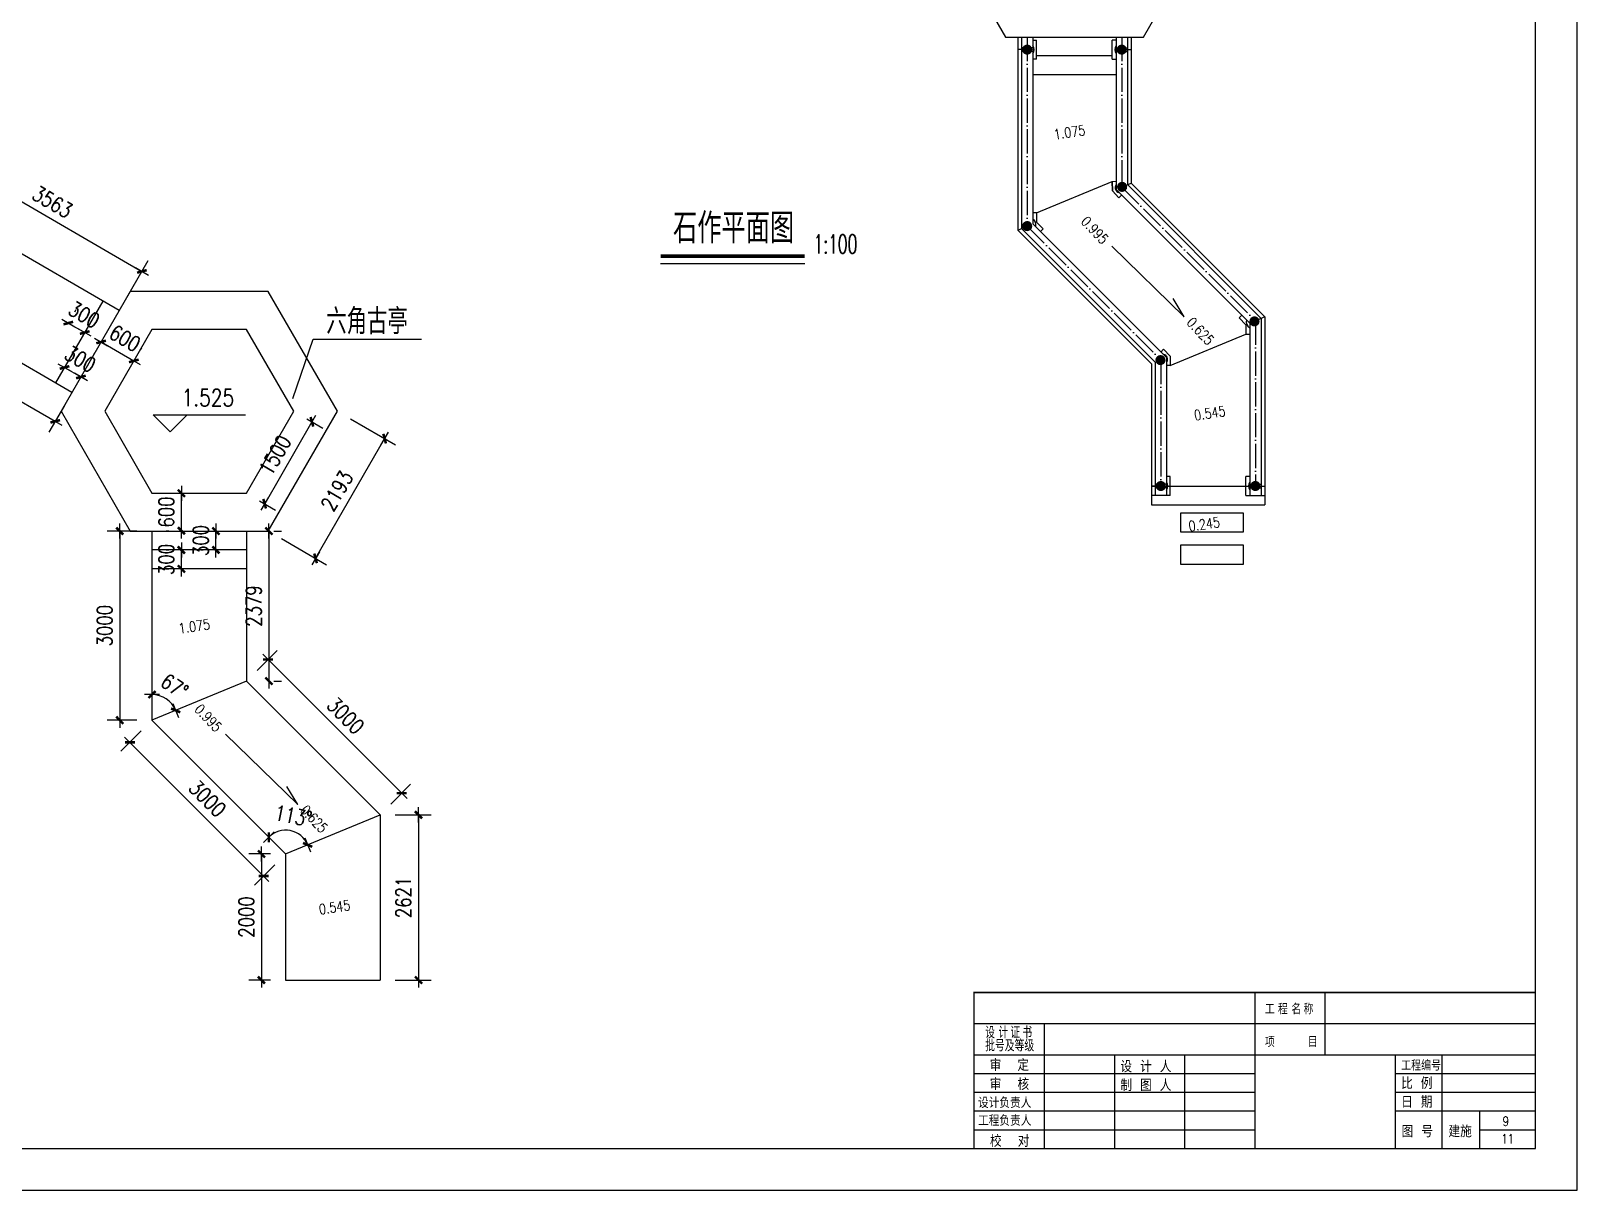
# Model space of a CAD drawing. Extents: x 1035948 to 1665131, y -158296 to 142149.
# Drawn here: x 1080776 to 1105311, y -96352 to -77969 of the extents above; entities that cross this region are included whole.
import ezdxf
from ezdxf.enums import TextEntityAlignment as Align

# ---------------------------------------------------------------- set-up
doc = ezdxf.new("R2010")
doc.units = 0
doc.header["$LTSCALE"] = 200
doc.header["$MEASUREMENT"] = 0
doc.linetypes.add('ACAD_ISO04W100', pattern=[30.5, 24, -3, 0.5, -3])
doc.layers.get('0').update_dxf_attribs({"linetype": 'CONTINUOUS'})
doc.layers.get('DEFPOINTS').update_dxf_attribs({"linetype": 'CONTINUOUS'})
for name, color, linetype in [('COLUMN', 7, 'CONTINUOUS'), ('DOTE', 1, 'CONTINUOUS'), ('PUB_DIM', 3, 'CONTINUOUS'), ('PUB_TEXT', 7, 'CONTINUOUS'), ('WLL1', 7, 'CONTINUOUS')]:
    doc.layers.add(name, color=color, linetype=linetype)
doc.styles.add('_HZTXT', font='txt.shx', dxfattribs={"width": 0.8, "bigfont": 'hztxt.shx'})
doc.styles.add('_SIMPLEX', font='SIMPLEX.shx', dxfattribs={"width": 0.6})
doc.styles.add('DIM_FONT', font='SIMPLEX.shx', dxfattribs={"width": 0.8})
doc.styles.add('HZ', font='simplex.shx', dxfattribs={"bigfont": 'hztxt.shx'})
doc.dimstyles.new('DIMN80', dxfattribs={"dimscale": 0.8, "dimtxt": 300, "dimasz": 1, "dimexe": 250, "dimexo": 300, "dimgap": 150, "dimtad": 1, "dimdec": 0, "dimzin": 0, "dimdsep": 46, "dimtxsty": 'DIM_FONT', "dimblk": '_DIMX', "dimcen": 0.09, "dimclrt": 7, "dimadec": 0, "dimazin": 0, "dimtfac": 1, "dimtdec": 0, "dimtix": 1, "dimtmove": 2, "dimatfit": 3, "dimldrblk": '_DIMX', "dimfxl": 0, "dimtolj": 1, "dimtzin": 0, "dimarcsym": 0})

# ---------------------------------------------------------------- blocks, each defined once
blk = doc.blocks.new('_DIMX')
blk.add_line((-150, 0), (150, 0))
at = {"const_width": 50}
blk.add_lwpolyline([(-70, -70), (70, 70)], dxfattribs=at)
blk = doc.blocks.new('*D334')
at = {"color": 0, "linetype": 'ByBlock'}
for p, q in [((1607094, -22457), (1607433, -21872)), ((1607334, -22045), (1610414, -23832)), ((1610176, -24245), (1610515, -23660))]:
    blk.add_line(p, q, dxfattribs=at)
at = {"layer": 'DEFPOINTS', "color": 0, "linetype": 'ByBlock'}
for p in [(1606974, -22664), (1610415, -23833), (1610056, -24452)]:
    blk.add_point(p, dxfattribs=at)
at = {"color": 0, "linetype": 'ByBlock', "xscale": 0.8, "yscale": 0.8, "zscale": 0.8}
for p, rotation in [((1607333, -22045), 149.8814068940463), ((1610415, -23833), 329.8814068940463)]:
    blk.add_blockref('_DIMX', p, dxfattribs=dict(at, rotation=rotation))
at = {"color": 7, "linetype": 'ByBlock', "insert": (1608995, -22731), "char_height": 240, "attachment_point": 5, "rotation": 329.8814, "style": 'DIM_FONT'}
blk.add_mtext('\\A1;3563', dxfattribs=at)
blk = doc.blocks.new('*D340')
at = {"color": 0, "linetype": 'ByBlock'}
for p, q in [((1614436, -32451), (1615005, -32451)), ((1614805, -32452), (1614805, -35071)), ((1614436, -35072), (1615005, -35072))]:
    blk.add_line(p, q, dxfattribs=at)
at = {"layer": 'DEFPOINTS', "color": 0, "linetype": 'ByBlock'}
for p in [(1614196, -32451), (1614196, -35072), (1614805, -35072)]:
    blk.add_point(p, dxfattribs=at)
at = {"color": 0, "linetype": 'ByBlock', "xscale": 0.8, "yscale": 0.8, "zscale": 0.8}
for p, rotation in [((1614805, -32451), 90), ((1614805, -35072), 270)]:
    blk.add_blockref('_DIMX', p, dxfattribs=dict(at, rotation=rotation))
at = {"color": 7, "linetype": 'ByBlock', "insert": (1614565, -33762), "char_height": 240, "attachment_point": 5, "rotation": 90, "style": 'DIM_FONT'}
blk.add_mtext('\\A1;2621', dxfattribs=at)
blk = doc.blocks.new('*D337')
at = {"color": 0, "linetype": 'ByBlock'}
for p, q in [((1612456, -33072), (1612113, -33072)), ((1612313, -33073), (1612313, -35071)), ((1612456, -35072), (1612113, -35072))]:
    blk.add_line(p, q, dxfattribs=at)
at = {"layer": 'DEFPOINTS', "color": 0, "linetype": 'ByBlock'}
for p in [(1612696, -33072), (1612313, -35072), (1612696, -35072)]:
    blk.add_point(p, dxfattribs=at)
at = {"color": 0, "linetype": 'ByBlock', "xscale": 0.8, "yscale": 0.8, "zscale": 0.8}
for p, rotation in [((1612313, -33072), 90), ((1612313, -35072), 270)]:
    blk.add_blockref('_DIMX', p, dxfattribs=dict(at, rotation=rotation))
at = {"color": 7, "linetype": 'ByBlock', "insert": (1612073, -34072), "char_height": 240, "attachment_point": 5, "rotation": 90, "style": 'DIM_FONT'}
blk.add_mtext('\\A1;2000', dxfattribs=at)
blk = doc.blocks.new('*D336')
at = {"color": 0, "linetype": 'ByBlock'}
for p, q in [((1610405, -31121), (1610083, -31443)), ((1610225, -31302), (1612345, -33423)), ((1612527, -33242), (1612204, -33565))]:
    blk.add_line(p, q, dxfattribs=at)
at = {"layer": 'DEFPOINTS', "color": 0, "linetype": 'ByBlock'}
for p in [(1610575, -30951), (1612696, -33072), (1612345, -33423)]:
    blk.add_point(p, dxfattribs=at)
at = {"color": 0, "linetype": 'ByBlock', "xscale": 0.8, "yscale": 0.8, "zscale": 0.8}
for p, rotation in [((1610224, -31302), 134.9999999999985), ((1612345, -33423), 314.9999999999985)]:
    blk.add_blockref('_DIMX', p, dxfattribs=dict(at, rotation=rotation))
at = {"color": 7, "linetype": 'ByBlock', "insert": (1611455, -32193), "char_height": 240, "attachment_point": 5, "rotation": 315, "style": 'DIM_FONT'}
blk.add_mtext('\\A1;3000', dxfattribs=at)
blk = doc.blocks.new('*D324')
at = {"color": 0, "linetype": 'ByBlock'}
for p, q in [((1606591, -24452), (1606344, -24877)), ((1606445, -24704), (1609038, -26210)), ((1609185, -25959), (1608939, -26383))]:
    blk.add_line(p, q, dxfattribs=at)
at = {"layer": 'DEFPOINTS', "color": 0, "linetype": 'ByBlock'}
for p in [(1606711, -24245), (1609306, -25751), (1609039, -26211)]:
    blk.add_point(p, dxfattribs=at)
at = {"color": 0, "linetype": 'ByBlock', "xscale": 0.8, "yscale": 0.8, "zscale": 0.8}
for p, rotation in [((1606444, -24704), 149.8611952464519), ((1609039, -26211), 329.8611952464519)]:
    blk.add_blockref('_DIMX', p, dxfattribs=dict(at, rotation=rotation))
at = {"color": 7, "linetype": 'ByBlock', "insert": (1607862, -25250), "char_height": 240, "attachment_point": 5, "rotation": 329.8612, "style": 'DIM_FONT'}
blk.add_mtext('\\A1;3000', dxfattribs=at)
blk = doc.blocks.new('_YZH')
for points in [[(-0.47, 0.19), (0.5, 0), (-0.5, 0), (-0.47, -0.19)], [(-0.19, 0.47), (0.5, 0), (-0.36, 0.36), (-0.47, 0.19)], [(0.19, 0.47), (0.5, 0), (0, 0.5), (-0.19, 0.47)], [(0.47, 0.19), (0.5, 0), (0.36, 0.36), (0.19, 0.47)], [(-0.47, -0.19), (0.5, 0), (-0.36, -0.36), (-0.19, -0.47)], [(-0.19, -0.47), (0.5, 0), (0, -0.5), (0.19, -0.47)], [(0.19, -0.47), (0.5, 0), (0.36, -0.36), (0.47, -0.19)]]:
    blk.add_solid(points)
blk = doc.blocks.new('*D343')
at = {"color": 0, "linetype": 'ByBlock'}
blk.add_arc((1612696, -33072), 377, 22.6215, 134.8785, dxfattribs=at)
at = {"layer": 'DEFPOINTS', "color": 0, "linetype": 'ByBlock'}
for p in [(1610575, -30951), (1614196, -32451), (1612885, -32746), (1612696, -33072), (1612696, -33072)]:
    blk.add_point(p, dxfattribs=at)
at = {"color": 0, "linetype": 'ByBlock', "xscale": 0.8, "yscale": 0.8, "zscale": 0.8}
for p, rotation in [((1612430, -32806), 224.9392304504842), ((1613045, -32928), 292.560769549514)]:
    blk.add_blockref('_DIMX', p, dxfattribs=dict(at, rotation=rotation))
at = {"color": 7, "linetype": 'ByBlock', "insert": (1612817, -32467), "char_height": 240, "attachment_point": 5, "rotation": 348.75, "style": 'DIM_FONT'}
blk.add_mtext('\\A1;113°', dxfattribs=at)
blk = doc.blocks.new('*D342')
at = {"color": 0, "linetype": 'ByBlock'}
blk.add_arc((1610575, -30951), 407, 22.6126, 89.8874, dxfattribs=at)
at = {"layer": 'DEFPOINTS', "color": 0, "linetype": 'ByBlock'}
for p in [(1610575, -27951), (1612075, -30330), (1610863, -30663), (1610575, -30951), (1610575, -30951)]:
    blk.add_point(p, dxfattribs=at)
at = {"color": 0, "linetype": 'ByBlock', "xscale": 0.8, "yscale": 0.8, "zscale": 0.8}
for p, rotation in [((1610575, -30544), 179.9436795589485), ((1610951, -30795), 292.5563204410557)]:
    blk.add_blockref('_DIMX', p, dxfattribs=dict(at, rotation=rotation))
at = {"color": 7, "linetype": 'ByBlock', "insert": (1610934, -30413), "char_height": 240, "attachment_point": 5, "rotation": 326.25, "style": 'DIM_FONT'}
blk.add_mtext('\\A1;67°', dxfattribs=at)
blk = doc.blocks.new('*D339')
at = {"color": 0, "linetype": 'ByBlock'}
for p, q in [((1612245, -30160), (1612559, -29846)), ((1612418, -29988), (1614538, -32108)), ((1614366, -32281), (1614680, -31967))]:
    blk.add_line(p, q, dxfattribs=at)
at = {"layer": 'DEFPOINTS', "color": 0, "linetype": 'ByBlock'}
for p in [(1612075, -30330), (1614539, -32108), (1614196, -32451)]:
    blk.add_point(p, dxfattribs=at)
at = {"color": 0, "linetype": 'ByBlock', "xscale": 0.8, "yscale": 0.8, "zscale": 0.8}
for p, rotation in [((1612418, -29987), 135.0000000000032), ((1614539, -32108), 315.0000000000032)]:
    blk.add_blockref('_DIMX', p, dxfattribs=dict(at, rotation=rotation))
at = {"color": 7, "linetype": 'ByBlock', "insert": (1613648, -30878), "char_height": 240, "attachment_point": 5, "rotation": 315, "style": 'DIM_FONT'}
blk.add_mtext('\\A1;3000', dxfattribs=at)
blk = doc.blocks.new('*D338')
at = {"color": 0, "linetype": 'ByBlock'}
for p, q in [((1612236, -27952), (1612236, -30329)), ((1612315, -27951), (1612436, -27951)), ((1612315, -30330), (1612436, -30330))]:
    blk.add_line(p, q, dxfattribs=at)
at = {"layer": 'DEFPOINTS', "color": 0, "linetype": 'ByBlock'}
for p in [(1612075, -27951), (1612075, -30330), (1612236, -30330)]:
    blk.add_point(p, dxfattribs=at)
at = {"color": 0, "linetype": 'ByBlock', "xscale": 0.8, "yscale": 0.8, "zscale": 0.8}
for p, rotation in [((1612236, -27951), 90), ((1612236, -30330), 270)]:
    blk.add_blockref('_DIMX', p, dxfattribs=dict(at, rotation=rotation))
at = {"color": 7, "linetype": 'ByBlock', "insert": (1611996, -29140), "char_height": 240, "attachment_point": 5, "rotation": 90, "style": 'DIM_FONT'}
blk.add_mtext('\\A1;2379', dxfattribs=at)
blk = doc.blocks.new('*D335')
at = {"color": 0, "linetype": 'ByBlock'}
for p, q in [((1610335, -27951), (1609864, -27951)), ((1610064, -27952), (1610064, -30950)), ((1610335, -30951), (1609864, -30951))]:
    blk.add_line(p, q, dxfattribs=at)
at = {"layer": 'DEFPOINTS', "color": 0, "linetype": 'ByBlock'}
for p in [(1610575, -27951), (1610064, -30951), (1610575, -30951)]:
    blk.add_point(p, dxfattribs=at)
at = {"color": 0, "linetype": 'ByBlock', "xscale": 0.8, "yscale": 0.8, "zscale": 0.8}
for p, rotation in [((1610064, -27951), 90), ((1610064, -30951), 270)]:
    blk.add_blockref('_DIMX', p, dxfattribs=dict(at, rotation=rotation))
at = {"color": 7, "linetype": 'ByBlock', "insert": (1609824, -29451), "char_height": 240, "attachment_point": 5, "rotation": 90, "style": 'DIM_FONT'}
blk.add_mtext('\\A1;3000', dxfattribs=at)
blk = doc.blocks.new('*D330')
at = {"color": 0, "linetype": 'ByBlock'}
for p, q in [((1610802, -27351), (1610842, -27351)), ((1611042, -27350), (1611042, -27349)), ((1611042, -27947), (1611042, -27351)), ((1610802, -27947), (1610842, -27947)), ((1611042, -27948), (1611042, -27948))]:
    blk.add_line(p, q, dxfattribs=at)
at = {"layer": 'DEFPOINTS', "color": 0, "linetype": 'ByBlock'}
for p in [(1611042, -27351), (1611042, -27351), (1611042, -27947)]:
    blk.add_point(p, dxfattribs=at)
at = {"color": 0, "linetype": 'ByBlock', "xscale": 0.8, "yscale": 0.8, "zscale": 0.8}
for p, rotation in [((1611042, -27351), 270), ((1611042, -27947), 90)]:
    blk.add_blockref('_DIMX', p, dxfattribs=dict(at, rotation=rotation))
at = {"color": 7, "linetype": 'ByBlock', "insert": (1610802, -27649), "char_height": 240, "attachment_point": 5, "rotation": 90, "style": 'DIM_FONT'}
blk.add_mtext('\\A1;600', dxfattribs=at)
blk = doc.blocks.new('*D329')
at = {"color": 0, "linetype": 'ByBlock'}
for p, q in [((1610679, -27951), (1610719, -27951)), ((1610919, -27950), (1610919, -27949)), ((1610919, -28251), (1610919, -27951)), ((1610679, -28251), (1610719, -28251)), ((1610919, -28252), (1610919, -28252))]:
    blk.add_line(p, q, dxfattribs=at)
at = {"layer": 'DEFPOINTS', "color": 0, "linetype": 'ByBlock'}
for p in [(1610919, -27951), (1610919, -27951), (1610919, -28251)]:
    blk.add_point(p, dxfattribs=at)
at = {"color": 0, "linetype": 'ByBlock', "xscale": 0.8, "yscale": 0.8, "zscale": 0.8}
for p, rotation in [((1610919, -27951), 270), ((1610919, -28251), 90)]:
    blk.add_blockref('_DIMX', p, dxfattribs=dict(at, rotation=rotation))
at = {"color": 7, "linetype": 'ByBlock', "insert": (1610679, -28101), "char_height": 240, "attachment_point": 5, "rotation": 90, "style": 'DIM_FONT'}
blk.add_mtext('\\A1;300', dxfattribs=at)
blk = doc.blocks.new('*D328')
at = {"color": 0, "linetype": 'ByBlock'}
for p, q in [((1610679, -28251), (1610719, -28251)), ((1610919, -28250), (1610919, -28249)), ((1610919, -28551), (1610919, -28251)), ((1610679, -28551), (1610719, -28551)), ((1610919, -28552), (1610919, -28552))]:
    blk.add_line(p, q, dxfattribs=at)
at = {"layer": 'DEFPOINTS', "color": 0, "linetype": 'ByBlock'}
for p in [(1610919, -28251), (1610919, -28251), (1610919, -28551)]:
    blk.add_point(p, dxfattribs=at)
at = {"color": 0, "linetype": 'ByBlock', "xscale": 0.8, "yscale": 0.8, "zscale": 0.8}
for p, rotation in [((1610919, -28251), 270), ((1610919, -28551), 90)]:
    blk.add_blockref('_DIMX', p, dxfattribs=dict(at, rotation=rotation))
at = {"color": 7, "linetype": 'ByBlock', "insert": (1610679, -28401), "char_height": 240, "attachment_point": 5, "rotation": 90, "style": 'DIM_FONT'}
blk.add_mtext('\\A1;300', dxfattribs=at)
blk = doc.blocks.new('*D327')
at = {"color": 0, "linetype": 'ByBlock'}
for p, q in [((1609281, -24594), (1609261, -24629)), ((1609541, -24744), (1609521, -24779)), ((1609161, -24801), (1609160, -24801)), ((1609161, -24802), (1609421, -24952)), ((1609422, -24952), (1609422, -24953))]:
    blk.add_line(p, q, dxfattribs=at)
at = {"layer": 'DEFPOINTS', "color": 0, "linetype": 'ByBlock'}
for p in [(1609161, -24802), (1609421, -24952), (1609421, -24952)]:
    blk.add_point(p, dxfattribs=at)
at = {"color": 0, "linetype": 'ByBlock', "xscale": 0.8, "yscale": 0.8, "zscale": 0.8}
for p, rotation in [((1609161, -24802), 330.0000000000043), ((1609421, -24952), 150.0000000000043)]:
    blk.add_blockref('_DIMX', p, dxfattribs=dict(at, rotation=rotation))
at = {"color": 7, "linetype": 'ByBlock', "insert": (1609411, -24669), "char_height": 240, "attachment_point": 5, "rotation": 330, "style": 'DIM_FONT'}
blk.add_mtext('\\A1;300', dxfattribs=at)
blk = doc.blocks.new('*D326')
at = {"color": 0, "linetype": 'ByBlock'}
for p, q in [((1609680, -25101), (1609679, -25101)), ((1609681, -25102), (1610200, -25402)), ((1610320, -25194), (1610300, -25229)), ((1609561, -25310), (1609581, -25275)), ((1610201, -25402), (1610202, -25403))]:
    blk.add_line(p, q, dxfattribs=at)
at = {"layer": 'DEFPOINTS', "color": 0, "linetype": 'ByBlock'}
for p in [(1609681, -25102), (1610200, -25402), (1610200, -25402)]:
    blk.add_point(p, dxfattribs=at)
at = {"color": 0, "linetype": 'ByBlock', "xscale": 0.8, "yscale": 0.8, "zscale": 0.8}
for p, rotation in [((1609681, -25102), 330.0000000000057), ((1610200, -25402), 150.0000000000057)]:
    blk.add_blockref('_DIMX', p, dxfattribs=dict(at, rotation=rotation))
at = {"color": 7, "linetype": 'ByBlock', "insert": (1610060, -25044), "char_height": 240, "attachment_point": 5, "rotation": 330, "style": 'DIM_FONT'}
blk.add_mtext('\\A1;600', dxfattribs=at)
blk = doc.blocks.new('*D325')
at = {"color": 0, "linetype": 'ByBlock'}
for p, q in [((1609281, -24594), (1609261, -24629)), ((1609541, -24744), (1609521, -24779)), ((1609161, -24801), (1609160, -24801)), ((1609161, -24802), (1609421, -24952)), ((1609422, -24952), (1609422, -24953))]:
    blk.add_line(p, q, dxfattribs=at)
at = {"layer": 'DEFPOINTS', "color": 0, "linetype": 'ByBlock'}
for p in [(1609161, -24802), (1609421, -24952), (1609421, -24952)]:
    blk.add_point(p, dxfattribs=at)
at = {"color": 0, "linetype": 'ByBlock', "xscale": 0.8, "yscale": 0.8, "zscale": 0.8}
for p, rotation in [((1609161, -24802), 330.0000000000043), ((1609421, -24952), 150.0000000000043)]:
    blk.add_blockref('_DIMX', p, dxfattribs=dict(at, rotation=rotation))
at = {"color": 7, "linetype": 'ByBlock', "insert": (1609411, -24669), "char_height": 240, "attachment_point": 5, "rotation": 330, "style": 'DIM_FONT'}
blk.add_mtext('\\A1;300', dxfattribs=at)
blk = doc.blocks.new('*D320')
at = {"color": 0, "linetype": 'ByBlock'}
for p, q in [((1613113, -26219), (1612364, -27517)), ((1613033, -26172), (1613287, -26318)), ((1612283, -27471), (1612537, -27617))]:
    blk.add_line(p, q, dxfattribs=at)
at = {"layer": 'DEFPOINTS', "color": 0, "linetype": 'ByBlock'}
for p in [(1612825, -26052), (1612075, -27351), (1612363, -27517)]:
    blk.add_point(p, dxfattribs=at)
at = {"color": 0, "linetype": 'ByBlock', "xscale": 0.8, "yscale": 0.8, "zscale": 0.8}
for p, rotation in [((1613113, -26218), 59.99999999998987), ((1612363, -27517), 239.9999999999899)]:
    blk.add_blockref('_DIMX', p, dxfattribs=dict(at, rotation=rotation))
at = {"color": 7, "linetype": 'ByBlock', "insert": (1612530, -26748), "char_height": 240, "attachment_point": 5, "rotation": 60, "style": 'DIM_FONT'}
blk.add_mtext('\\A1;1500', dxfattribs=at)
blk = doc.blocks.new('*D319')
at = {"color": 0, "linetype": 'ByBlock'}
for p, q in [((1613726, -26172), (1614440, -26585)), ((1614267, -26485), (1613171, -28383)), ((1612629, -28071), (1613344, -28484))]:
    blk.add_line(p, q, dxfattribs=at)
at = {"layer": 'DEFPOINTS', "color": 0, "linetype": 'ByBlock'}
for p in [(1613518, -26052), (1612421, -27951), (1613171, -28384)]:
    blk.add_point(p, dxfattribs=at)
at = {"color": 0, "linetype": 'ByBlock', "xscale": 0.8, "yscale": 0.8, "zscale": 0.8}
for p, rotation in [((1614267, -26485), 59.99999999998867), ((1613171, -28384), 239.9999999999887)]:
    blk.add_blockref('_DIMX', p, dxfattribs=dict(at, rotation=rotation))
at = {"color": 7, "linetype": 'ByBlock', "insert": (1613511, -27314), "char_height": 240, "attachment_point": 5, "rotation": 60, "style": 'DIM_FONT'}
blk.add_mtext('\\A1;2193', dxfattribs=at)

msp = doc.modelspace()

# ---------------------------------------------------------------- linework, layer by layer
for p, q in [((1096435.26788, -78065.0186), (1096435.26788, -81127.41064)), ((1096585.26788, -78265.2786), (1096435.26788, -78265.2786)), ((1096675.04576, -78235.2786), (1096495.04576, -78235.2786)), ((1096495.26788, -78065.0186), (1096495.26788, -81102.55782)), ((1096675.04576, -78115.2786), (1096735.04576, -78115.2786)), ((1096675.26788, -78065.0186), (1096675.26788, -81027.99938)), ((1096735.04576, -78415.2786), (1096735.04576, -78115.2786)), ((1097995.48999, -78115.2786), (1097935.48999, -78115.2786)), ((1097935.48999, -78415.2786), (1097935.48999, -78115.2786)), ((1097995.26788, -78065.0186), (1097995.26788, -80481.23748)), ((1097995.48999, -78235.2786), (1098175.48999, -78235.2786)), ((1098085.26788, -78265.2786), (1098235.26788, -78265.2786)), ((1098175.26788, -78065.0186), (1098175.26788, -80406.67904)), ((1098235.26788, -78065.0186), (1098235.26788, -80381.82622)), ((1096675.04576, -78295.2786), (1096495.04576, -78295.2786)), ((1096735.04576, -78415.2786), (1096675.26788, -78415.2786)), ((1097935.48999, -78365.0186), (1096735.04576, -78365.0186)), ((1097935.48999, -78415.2786), (1097995.26788, -78415.2786)), ((1097995.48999, -78295.2786), (1098175.48999, -78295.2786)), ((1097995.26788, -78665.0186), (1096675.26788, -78665.0186)), ((1096735.26788, -80853.14657), (1097932.29594, -80355.44849)), ((1097932.29594, -80355.44849), (1097992.26649, -80353.56885)), ((1097936.99506, -80505.37487), (1097932.29594, -80355.44849)), ((1097932.29594, -80355.44849), (1097936.99506, -80505.37487)), ((1098175.26788, -80406.67904), (1100296.58822, -82527.99938)), ((1098235.26788, -80381.82622), (1100356.58822, -82503.14657)), ((1097936.99506, -80505.37487), (1098039.68624, -80614.71161)), ((1098039.68624, -80614.71161), (1097936.99506, -80505.37487)), ((1097995.26788, -80481.23748), (1100116.58822, -82602.55782)), ((1098039.68624, -80614.71161), (1098083.42094, -80573.63514)), ((1096735.26788, -80853.14657), (1096675.26788, -80853.14657)), ((1096735.26788, -80853.14657), (1096735.26788, -81003.14657)), ((1096435.26788, -81127.41064), (1096585.26788, -81065.2786)), ((1096435.26788, -81127.41064), (1098556.58822, -83248.73098)), ((1096495.26788, -81102.55782), (1098616.58822, -83223.87817)), ((1096675.26788, -81027.99938), (1098796.58822, -83149.31973)), ((1096735.26788, -81003.14657), (1096841.3339, -81109.21259)), ((1096841.3339, -81109.21259), (1096798.90749, -81151.63899)), ((1099950.52221, -82521.34462), (1099992.94861, -82478.91821)), ((1100056.58822, -82627.41064), (1099950.52221, -82521.34462)), ((1100056.58822, -82627.41064), (1099950.52221, -82521.34462)), ((1100056.58822, -82627.41064), (1100056.58822, -82777.41064)), ((1100056.58822, -82627.41064), (1100056.58822, -82777.41064)), ((1100116.58822, -82602.55782), (1100116.58822, -85336.14657)), ((1100356.58822, -82503.14657), (1100174.59776, -82582.8522)), ((1100296.58822, -82527.99938), (1100296.58822, -85336.14657)), ((1100356.58822, -82503.14657), (1100356.58822, -85486.14657)), ((1098856.58822, -83274.46691), (1100056.58822, -82777.41064)), ((1100056.58822, -82777.41064), (1100116.58822, -82777.41064)), ((1098750.52221, -83018.40089), (1098708.0958, -83060.8273)), ((1098750.52221, -83018.40089), (1098856.58822, -83124.46691)), ((1098796.58822, -83149.31973), (1098796.58822, -85336.14657)), ((1098856.58822, -83124.46691), (1098856.58822, -83274.46691)), ((1098856.58822, -83124.46691), (1098856.58822, -83274.46691)), ((1098556.58822, -83248.73098), (1098556.58822, -85486.14657)), ((1098616.58822, -83223.87817), (1098616.58822, -85336.14657)), ((1098856.58822, -83274.46691), (1098796.58822, -83274.46691)), ((1098856.36611, -85036.14657), (1098796.58822, -85036.14657)), ((1098856.36611, -85336.14657), (1098856.36611, -85036.14657)), ((1100056.81034, -85336.14657), (1100056.81034, -85036.14657)), ((1100116.81034, -85036.14657), (1100056.81034, -85036.14657)), ((1098706.58822, -85186.14657), (1098556.58822, -85186.14657)), ((1098856.36611, -85336.14657), (1098556.58822, -85336.14657)), ((1098796.36611, -85156.14657), (1098616.36611, -85156.14657)), ((1098796.36611, -85216.14657), (1098616.36611, -85216.14657)), ((1100056.81034, -85336.14657), (1100356.58822, -85336.14657)), ((1100116.81034, -85156.14657), (1100296.81034, -85156.14657)), ((1100116.81034, -85216.14657), (1100296.81034, -85216.14657)), ((1100206.58822, -85186.14657), (1100356.58822, -85186.14657)), ((1084196.8236, -86200.75768), (1082696.8236, -86200.75768)), ((1084196.8236, -86500.75768), (1082696.8236, -86500.75768)), ((1100196.28755, -93217.42878), (1100196.28755, -95692.42878)), ((1101310.03755, -93217.42878), (1101310.03755, -94207.42878)), ((1095741.28755, -93712.42878), (1104651.28755, -93712.42878)), ((1096855.03755, -93712.42878), (1096855.03755, -95692.42878)), ((1095741.28755, -94207.42878), (1104651.28755, -94207.42878)), ((1097968.78755, -94207.42878), (1097968.78755, -95692.42878)), ((1099082.53755, -94207.42878), (1099082.53755, -95692.42878)), ((1102423.78755, -94207.42878), (1102423.78755, -95692.42878)), ((1103166.28755, -94207.42878), (1103166.28755, -95692.42878)), ((1095741.28755, -94504.42878), (1100196.28755, -94504.42878)), ((1102423.78755, -94504.42878), (1104651.28755, -94504.42878)), ((1095741.28755, -94801.42878), (1100196.28755, -94801.42878)), ((1102423.78755, -94801.42878), (1104651.28755, -94801.42878)), ((1095741.28755, -95098.42878), (1100196.28755, -95098.42878)), ((1102423.78755, -95098.42878), (1104651.28755, -95098.42878)), ((1103760.28755, -95098.42878), (1103760.28755, -95692.42878)), ((1095741.28755, -95395.42878), (1100196.28755, -95395.42878)), ((1103760.28755, -95395.42878), (1104651.28755, -95395.42878))]:
    msp.add_line(p, q)
at = {"color": 151}
msp.add_lwpolyline([(1105311.28755, -96352.42878), (1105311.28755, -68632.42878), (1066107.28755, -68632.42878), (1066107.28755, -96352.42878)], close=True, dxfattribs=at)
at = {"color": 5}
msp.add_lwpolyline([(1104651.28755, -95692.42878), (1104651.28755, -69292.42878), (1067427.28755, -69292.42878), (1067427.28755, -95692.42878)], close=True, dxfattribs=at)
for points in [[(1096238.85772, -74266.94239), (1095142.44756, -76165.9805), (1096238.85772, -78065.0186), (1098431.67804, -78065.0186), (1099528.0882, -76165.9805), (1098431.67804, -74266.94239)], [(1082350.41344, -82102.68147), (1081254.00328, -84001.71957), (1082350.41344, -85900.75768), (1084543.23376, -85900.75768), (1085639.64392, -84001.71957), (1084543.23376, -82102.68147)], [(1082696.8236, -82702.68147), (1081946.8236, -84001.71957), (1082696.8236, -85300.75768), (1084196.8236, -85300.75768), (1084946.8236, -84001.71957), (1084196.8236, -82702.68147)]]:
    msp.add_lwpolyline(points, close=True)
at = {"const_width": 24.75}
msp.add_lwpolyline([(1095741.28755, -95692.42878), (1095741.28755, -93217.42878), (1104651.28755, -93217.42878)], dxfattribs=at)
at = {"layer": 'DOTE', "linetype": 'ACAD_ISO04W100', "ltscale": 0.08}
for p, q in [((1096585.26788, -78065.0186), (1096585.26788, -81065.2786)), ((1098085.26788, -78065.0186), (1098085.26788, -80443.95826)), ((1098085.26788, -80443.95826), (1100206.58822, -82565.2786)), ((1096585.26788, -81065.2786), (1098706.58822, -83186.59895)), ((1100206.58822, -82565.2786), (1100206.58822, -85186.14657)), ((1098706.58822, -83186.59895), (1098706.58822, -85186.14657))]:
    msp.add_line(p, q, dxfattribs=at)
at = {"layer": 'PUB_DIM'}
for p, q in [((1082714.61825, -84055.14793, -22546.75648), (1083254.61825, -84055.14793, -22546.75648)), ((1082984.61825, -84325.14793, -22546.75648), (1082714.61825, -84055.14793, -22546.75648)), ((1083254.61825, -84055.14793, -22546.75648), (1082984.61825, -84325.14793, -22546.75648)), ((1082984.61825, -84055.14793, -22546.75648), (1084182.90397, -84055.14793, -22546.75648))]:
    msp.add_line(p, q, dxfattribs=at)
at = {"layer": 'PUB_TEXT'}
for p, q in [((1084934.36023, -83795.66652, -22546.75648), (1085256.84275, -82856.31882, -22546.75648)), ((1085256.84275, -82856.31882, -22546.75648), (1086974.45151, -82856.31882, -22546.75648))]:
    msp.add_line(p, q, dxfattribs=at)
at = {"layer": 'WLL1', "ltscale": 0.05}
msp.add_line((1098064.35017, -80452.62266), (1098235.26788, -80381.82622), dxfattribs=at)
at = {"layer": 'WLL1'}
for p, q in [((1082177.49635, -82402.18394), (1079095.51116, -80614.28315)), ((1097928.47159, -81384.42472), (1099077.88124, -82501.39318)), ((1097928.47159, -81384.42472), (1099077.88124, -82501.39318)), ((1090767.32858, -81658.89809), (1093056.12614, -81658.89809)), ((1081427.54982, -83701.1299), (1078832.90711, -82194.71943)), ((1099077.88124, -82501.39318), (1098901.37806, -82214.32586)), ((1099077.88124, -82501.39318), (1098901.37806, -82214.32586)), ((1098556.58822, -85186.14657), (1100356.58822, -85186.14657)), ((1098556.58822, -85486.14657), (1100356.58822, -85486.14657)), ((1082696.8236, -85900.75768), (1082696.8236, -88901.01768)), ((1084196.8236, -85900.75768), (1084196.8236, -88279.69734)), ((1084196.8236, -88279.69734), (1082696.8236, -88901.01768)), ((1084196.8236, -88279.69734), (1086318.14394, -90401.01768)), ((1082696.8236, -88901.01768), (1084818.14394, -91022.33802)), ((1083861.78688, -89121.28112), (1085011.19652, -90238.24958)), ((1085011.19652, -90238.24958), (1084834.69334, -89951.18226)), ((1084818.14394, -91022.33802), (1086318.14394, -90401.01768)), ((1086318.14394, -90401.01768), (1086318.14394, -93021.88565)), ((1084818.14394, -91022.33802), (1084818.14394, -93021.88565)), ((1084818.14394, -93021.88565), (1086318.14394, -93021.88565))]:
    msp.add_line(p, q, dxfattribs=at)
at = {"layer": 'WLL1', "const_width": 60}
msp.add_lwpolyline([(1090767.32858, -81540.32548), (1093056.12614, -81540.32548)], dxfattribs=at)
at = {"layer": 'WLL1'}
msp.add_lwpolyline([(1081917.90881, -82252.18798), (1081167.90881, -83551.22609)], dxfattribs=at)
for points in [[(1100017.34363, -85915.33854), (1100017.34363, -85615.33854), (1099017.34363, -85615.33854), (1099017.34363, -85915.33854)], [(1100017.34363, -86426.44148), (1100017.34363, -86126.44148), (1099017.34363, -86126.44148), (1099017.34363, -86426.44148)]]:
    msp.add_lwpolyline(points, close=True, dxfattribs=at)
for centre, radius, start, end in [((1096585.26788, -78265.2786), 110.00022, 324.702314001, 35.297685999), ((1098085.26788, -78265.2786), 110.00022, 144.702314001, 215.297685999), ((1098058.30823, -80455.12531), 78.07522, 148.001779567, 256.998220433), ((1096614.87237, -81042.56084), 110.00022, 345.38687617, 55.982248167), ((1100171.46021, -82581.66206), 110.00022, 164.147040202, 240.077030001), ((1098735.29932, -83174.70642), 78.07522, 328.001779567, 76.998220433), ((1098706.58822, -85186.14657), 110.00022, 324.702314001, 35.297685999), ((1100206.58822, -85186.14657), 110.00022, 144.702314001, 215.297685999)]:
    msp.add_arc(centre, radius, start, end, dxfattribs=at)

# ---------------------------------------------------------------- block references
at = {"layer": 'COLUMN', "yscale": 160, "zscale": 160}
for p, xscale, rotation in [((1096585.04576, -78265.2786), 160, 90.00000000002098), ((1098085.48999, -78265.2786), -160, 269.999999999979), ((1098091.22878, -80441.91814), -160, 292.5000000001369), ((1096584.89946, -81063.66203), -160, 110.6845621683453), ((1100191.76186, -82575.09674), 160, 294.3154378316547), ((1098700.54629, -83189.1016), 160, 112.5000000001024), ((1098706.36611, -85186.14657), 160, 90.00000000002098), ((1100206.81034, -85186.14657), -160, 269.999999999979)]:
    msp.add_blockref('_YZH', p, dxfattribs=dict(at, xscale=xscale, rotation=rotation))

# ---------------------------------------------------------------- texts
at = {"width": 0.8}
for s, height, style, p in [('工', 169.32966, '_HZTXT', (1100357.9995, -93564.82182)), ('程', 169.32966, '_HZTXT', (1100565.22854, -93564.82182)), ('名', 169.32966, '_HZTXT', (1100777.24318, -93564.82182)), ('称', 169.32966, '_HZTXT', (1100970.11943, -93564.82182)), ('批号及等级', 185.456295, '_HZTXT', (1095917.71412, -94153.12923)), ('设', 185.45629, '_HZTXT', (1095917.71391, -93945.62928)), ('计', 185.45629, '_HZTXT', (1096128.3711, -93945.62928)), ('证', 185.45629, '_HZTXT', (1096318.2641, -93945.62928)), ('书', 185.45629, '_HZTXT', (1096508.15711, -93945.62928)), ('项    目', 169.329657, '_HZTXT', (1100357.9995, -94085.9718)), ('9', 148.5, 'HZ', (1104129.42917, -95335.66484)), ('11', 148.5, 'HZ', (1104107.17526, -95613.30814))]:
    msp.add_text(s, height=height, dxfattribs=dict(at, style=style)).set_placement(p)
at = {"style": 'HZ'}
for s, height, p in [('审  定', 185.456295, (1095990.38812, -94464.37925)), ('设 计 人', 185.456295, (1098063.56637, -94485.83463)), ('工程编号', 158.4, (1102519.17862, -94456.85696)), ('审  核', 185.456295, (1095991.5035, -94766.82544)), ('制 图 人', 185.456295, (1098063.56637, -94782.83463)), ('比 例', 185.456295, (1102519.17862, -94751.89924)), ('设计负责人', 169.329657, (1095805.08585, -95051.83607)), ('日 期', 185.456295, (1102519.17862, -95048.89924)), ('工程负责人', 169.329657, (1095805.08585, -95334.05216)), ('图 号', 185.456295, (1102527.10243, -95514.64434)), ('建施', 185.456295, (1103270.07705, -95514.64434)), ('校  对', 185.456295, (1095995.56128, -95668.4423))]:
    msp.add_text(s, height=height, dxfattribs=at).set_placement(p)
at = {"layer": 'PUB_DIM', "style": 'DIM_FONT', "width": 0.8}
for s, rotation, p in [('1.075', 8.418516272, (1097256.62438, -79575.85424)), ('0.995', 313.540191567, (1097657.61594, -81128.26127)), ('0.625', 313.540191567, (1099334.439, -82730.02603)), ('0.545', 8.418516272, (1099482.91732, -84031.28862)), ('0.245', 8.418516272, (1099394.08841, -85791.89806)), ('1.075', 8.418516272, (1083368.1801, -87411.59332)), ('0.995', 313.540191567, (1083590.93122, -88865.11767)), ('0.625', 313.540191567, (1085267.75429, -90466.88243)), ('0.545', 8.418516272, (1085594.47304, -91867.0277))]:
    msp.add_text(s, height=162, rotation=rotation, dxfattribs=at).set_placement(p, align=Align.MIDDLE)
msp.add_text('1.525', height=270, dxfattribs=at).set_placement((1083583.76111, -83785.14793, -22546.75648), align=Align.MIDDLE)
at = {"layer": 'PUB_TEXT'}
for s, height, style, width, p in [('石作平面图', 480, '_HZTXT', 0.8, (1090966.01608, -81338.24931)), ('1:100', 300, '_SIMPLEX', 0.6, (1093195.03112, -81498.26615)), ('六角古亭', 405, '_HZTXT', 0.8, (1085461.59341, -82777.88784, -22546.75648))]:
    msp.add_text(s, height=height, dxfattribs=dict(at, style=style, width=width)).set_placement(p)

# ---------------------------------------------------------------- dimensions: what is measured, and where the dimension line sits
at = {"layer": 'PUB_DIM'}
for p1, p2, distance, picture, middle, set_off in [((1079095.51116, -80614.28315), (1082177.49635, -82402.18394), 716.38769, '*D334', (1081116.41093, -80680.96907), (-527878.11562, -57949.88569)), ((1078832.90711, -82194.71943), (1081427.54906, -83701.12946), -531.04804, '*D324', (1079984.09386, -83199.62615), (-527878.11562, -57949.88569)), ((1081369.68717, -82601.73572), (1081629.49479, -82751.73572), 0, '*D325', (1081619.59098, -82468.88962), (-527791.52964, -57799.91437)), ((1081889.13504, -82901.63909), (1082408.75028, -83201.63909), 0, '*D326', (1082268.94266, -82843.79299), (-527791.52964, -57799.91437)), ((1081309.27302, -83306.37609), (1081569.08064, -83456.37609), 0, '*D327', (1081559.17683, -83173.52999), (-527851.94378, -58504.55474)), ((1084946.8236, -84001.71957), (1084196.8236, -85300.75768), 332.98665, '*D320', (1084652.3524, -84697.73195), (-527878.11562, -57949.88569)), ((1085639.64392, -84001.71957), (1084543.23376, -85900.75768), 865.45147, '*D319', (1085633.0957, -85263.96436), (-527878.11562, -57949.88569)), ((1084391.67815, -85900.75768), (1084391.67815, -88279.69734), 161.55449, '*D338', (1084313.23264, -87090.22751), (-527683.26107, -57949.88569)), ((1083163.46456, -86500.75768), (1083163.46456, -86200.75768), 0, '*D328', (1082923.46456, -86350.75768), (-527755.46789, -57949.88569)), ((1084196.8236, -88279.69734), (1086318.14394, -90401.01768), 484.61142, '*D339', (1085769.86142, -88827.97986), (-527878.11562, -57949.88569)), ((1082696.8236, -88901.01768), (1084818.14394, -91022.33802), -496.10239, '*D336', (1083576.39203, -90142.76959), (-527878.11562, -57949.88569)), ((1086318.14394, -90401.01768), (1086318.14394, -93021.88565), 608.54283, '*D340', (1086686.68678, -91711.45166), (-527878.11562, -57949.88569))]:
    dim = msp.add_aligned_dim(p1=p1, p2=p2, distance=distance, dimstyle='DIMN80', dxfattribs=at)
    dim.commit()
    dim.dimension.update_dxf_attribs({"geometry": picture, "text_midpoint": middle, "insert": set_off})
dim = msp.add_linear_dim(base=(1083163.46456, -85300.75768), p1=(1083163.46456, -85896.75768), p2=(1083163.46456, -85300.75768), angle=90, text='600', dimstyle='DIMN80', dxfattribs=at)
dim.commit()
dim.dimension.update_dxf_attribs({"geometry": '*D330', "text_midpoint": (1082923.46456, -85598.75768), "insert": (-527878.11562, -57949.88569)})
for base, p1, p2, picture, middle, set_off in [((1082185.63968, -88901.01768), (1082696.8236, -85900.75768), (1082696.8236, -88901.01768), '*D335', (1081945.63968, -87400.88768), (-527878.11562, -57949.88569)), ((1083711.29037, -85900.75768), (1083711.29037, -86200.75768), (1083711.29037, -85900.75768), '*D329', (1083471.29037, -86050.75768), (-527207.64208, -57949.88569)), ((1084434.90986, -93021.88565), (1084818.14394, -91022.33802), (1084818.14394, -93021.88565), '*D337', (1084194.90986, -92022.11183), (-527878.11562, -57949.88569))]:
    dim = msp.add_linear_dim(base=base, p1=p1, p2=p2, angle=90, dimstyle='DIMN80', dxfattribs=at)
    dim.commit()
    dim.dimension.update_dxf_attribs({"geometry": picture, "text_midpoint": middle, "insert": set_off})
for base, line1, line2, picture, middle in [((1082984.564531944, -88613.2767457078), ((1084196.823598139, -88279.6973359524), (1082696.823598139, -88901.0176795123)), ((1082696.823598139, -85900.7576804613), (1082696.823598139, -88901.0176795123)), '*D342', (1083056.2370550761, -88363.1174286817)), ((1085006.7113762391, -90695.7296457945), ((1084818.1439416991, -91022.3380230718), (1086318.1439416991, -90401.017679512)), ((1082696.823598139, -88901.0176795124), (1084818.1439416991, -91022.3380230718)), '*D343', (1084938.540982035, -90417.0612274533))]:
    dim = msp.add_angular_dim_2l(base=base, line1=line1, line2=line2, dimstyle='DIMN80', dxfattribs=at)
    dim.commit()
    dim.dimension.update_dxf_attribs({"geometry": picture, "text_midpoint": middle, "insert": (-527878.115619421, -57949.8856863334)})

doc.saveas('drawing.dxf')
